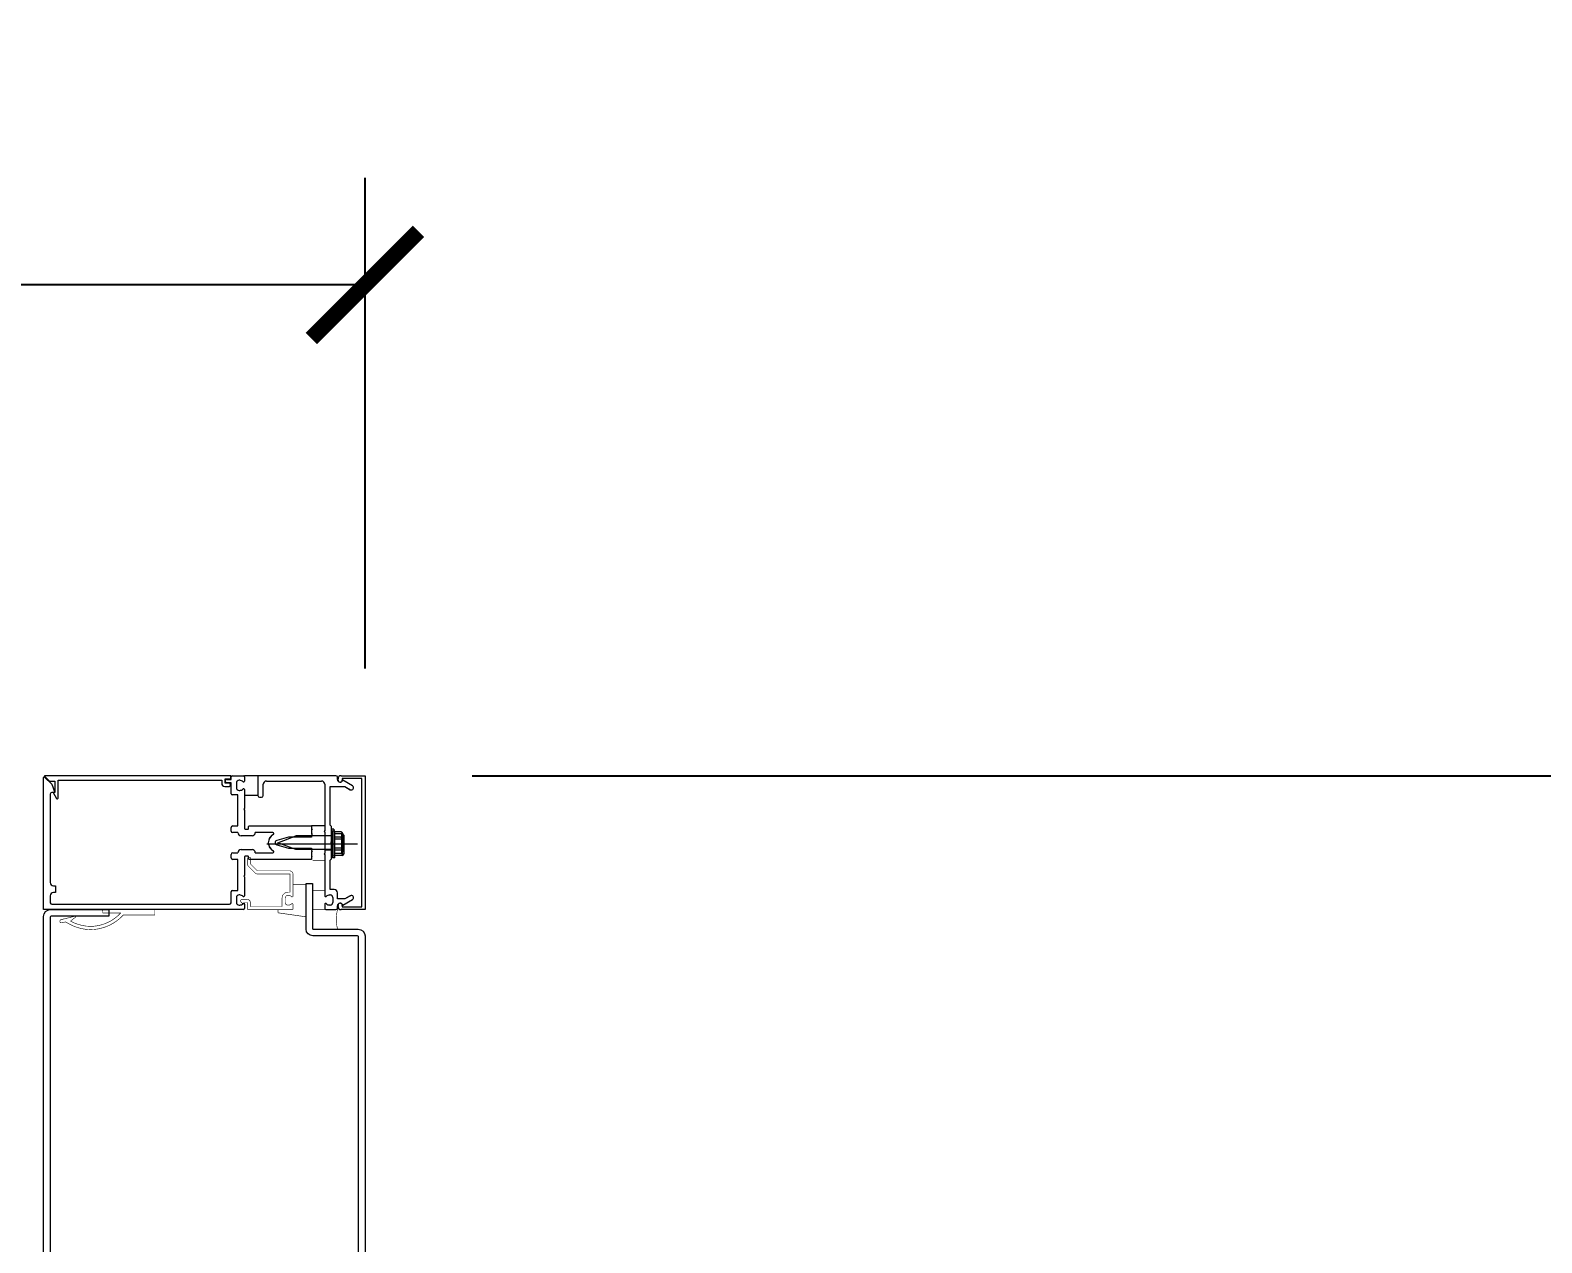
# Model space of a CAD drawing. Header units: inches. Extents: x 3850 to 5846, y -3 to 909.
# Drawn here: x 4794.07 to 4822.29, y 801.53 to 824.17 of the extents above; entities that cross this region are included whole.
import ezdxf

# ---------------------------------------------------------------- set-up
doc = ezdxf.new("R2010")
doc.units = ezdxf.units.IN
doc.header["$LTSCALE"] = 0.5
doc.header["$MEASUREMENT"] = 0
doc.layers.get('0').update_dxf_attribs({"lineweight": 18})
doc.layers.get('Defpoints').update_dxf_attribs({"color": 140, "lineweight": 18})
for name, color, linetype, lineweight in [('A-Anno-Dims', 211, 'Continuous', 18), ('A-Detl-Fine', 90, 'Continuous', 18), ('A-Detl-Thin', 150, 'Continuous', 18), ('A-Detl-Wide', 213, 'Continuous', 50)]:
    doc.layers.add(name, color=color, linetype=linetype, lineweight=lineweight)
doc.styles.add('Arch-Dim', font='romans.shx', dxfattribs={"width": 0.75})
doc.dimstyles.new('Aec-Arch-I-96', dxfattribs={"dimscale": 96, "dimtxt": 0.09375, "dimasz": 0.0625, "dimexe": 0.0625, "dimexo": 0.0625, "dimgap": 0.03125, "dimtad": 1, "dimdec": 4, "dimzin": 3, "dimdsep": 46, "dimlunit": 4, "dimtxsty": 'Arch-Dim', "dimblk": 'ARCHTICK', "dimcen": 0.09375, "dimazin": 2, "dimtfac": 0.75, "dimtdec": 4, "dimtix": 1, "dimtmove": 2, "dimatfit": 2, "dimfxl": 1, "dimtolj": 1, "dimtzin": 0, "dimarcsym": 0})

# ---------------------------------------------------------------- blocks, each defined once
blk = doc.blocks.new('_ArchTick')
at = {"color": 0, "linetype": 'ByBlock', "const_width": 0.15}
blk.add_lwpolyline([(-0.5, -0.5), (0.5, 0.5)], dxfattribs=at)
blk = doc.blocks.new('*D156')
at = {"layer": 'A-Anno-Dims', "color": 0, "lineweight": -2, "transparency": 16777216}
for p, q in [((4802.32, 810.25), (4850.32, 810.25)), ((4848.32, 729.004), (4848.32, 810.25)), ((4802.32, 729.004), (4850.32, 729.004))]:
    blk.add_line(p, q, dxfattribs=at)
at = {"layer": 'Defpoints', "color": 0, "transparency": 16777216}
for p in [(4800.32, 810.25), (4848.32, 810.25), (4800.32, 729.004)]:
    blk.add_point(p, dxfattribs=at)
at = {"layer": 'A-Anno-Dims', "color": 0, "lineweight": -2, "transparency": 16777216, "xscale": 2, "yscale": 2, "zscale": 2}
for p, rotation in [((4848.32, 810.25), 90), ((4848.32, 729.004), 270)]:
    blk.add_blockref('_ArchTick', p, dxfattribs=dict(at, rotation=rotation))
at = {"layer": 'A-Anno-Dims', "color": 0, "transparency": 16777216, "insert": (4844.695, 769.627), "char_height": 3, "attachment_point": 5, "rotation": 90, "style": 'Arch-Dim'}
blk.add_mtext('\\A1;6\'-9{\\H0.750000x;\\S1/4;}"', dxfattribs=at)
blk = doc.blocks.new('*D157')
at = {"layer": 'A-Anno-Dims', "color": 0, "lineweight": -2, "transparency": 16777216}
for p, q in [((4802.32, 810.25), (4862.321, 810.25)), ((4860.321, 57), (4860.321, 810.25)), ((4802.32, 57), (4862.321, 57))]:
    blk.add_line(p, q, dxfattribs=at)
at = {"layer": 'Defpoints', "color": 0, "transparency": 16777216}
for p in [(4800.32, 810.25), (4860.321, 810.25), (4800.32, 57)]:
    blk.add_point(p, dxfattribs=at)
at = {"layer": 'A-Anno-Dims', "color": 0, "lineweight": -2, "transparency": 16777216, "xscale": 2, "yscale": 2, "zscale": 2}
for p, rotation in [((4860.321, 810.25), 90), ((4860.321, 57), 270)]:
    blk.add_blockref('_ArchTick', p, dxfattribs=dict(at, rotation=rotation))
at = {"layer": 'A-Anno-Dims', "color": 0, "transparency": 16777216, "insert": (4856.696, 433.625), "char_height": 3, "attachment_point": 5, "rotation": 90, "style": 'Arch-Dim'}
blk.add_mtext('\\A1;62\'-9{\\H0.750000x;\\S1/4;}"', dxfattribs=at)
blk = doc.blocks.new('*D172')
at = {"layer": 'A-Detl-Wide', "color": 0, "lineweight": -2, "transparency": 16777216}
for p, q in [((4802.32, 810.25), (4838.32, 810.25)), ((4836.32, 810.25), (4836.32, 798.25)), ((4802.32, 798.25), (4838.32, 798.25))]:
    blk.add_line(p, q, dxfattribs=at)
at = {"layer": 'Defpoints', "color": 0, "transparency": 16777216}
for p in [(4800.32, 810.25), (4800.32, 798.25), (4836.32, 798.25)]:
    blk.add_point(p, dxfattribs=at)
at = {"layer": 'A-Detl-Wide', "color": 0, "lineweight": -2, "transparency": 16777216, "xscale": 2, "yscale": 2, "zscale": 2}
for p, rotation in [((4836.32, 810.25), 90), ((4836.32, 798.25), 270)]:
    blk.add_blockref('_ArchTick', p, dxfattribs=dict(at, rotation=rotation))
at = {"layer": 'A-Detl-Wide', "color": 0, "transparency": 16777216, "insert": (4833.534, 804.25), "char_height": 3, "attachment_point": 5, "rotation": 90, "style": 'Arch-Dim'}
blk.add_mtext('\\A1;1\'-0"', dxfattribs=at)
blk = doc.blocks.new('*D158')
at = {"layer": 'A-Detl-Wide', "color": 0, "lineweight": -2, "transparency": 16777216}
for p, q in [((4800.32, 812.25), (4800.32, 821.412)), ((4800.32, 819.412), (4760.32, 819.412))]:
    blk.add_line(p, q, dxfattribs=at)
at = {"layer": 'Defpoints', "color": 0, "transparency": 16777216}
for p in [(4760.32, 819.412), (4760.32, 819.412), (4800.32, 810.25)]:
    blk.add_point(p, dxfattribs=at)
at = {"layer": 'A-Detl-Wide', "color": 0, "lineweight": -2, "transparency": 16777216, "xscale": 2, "yscale": 2, "zscale": 2, "rotation": 180}
blk.add_blockref('_ArchTick', (4760.32, 819.412), dxfattribs=at)
at = {"layer": 'A-Detl-Wide', "color": 0, "lineweight": -2, "transparency": 16777216, "xscale": 2, "yscale": 2, "zscale": 2}
blk.add_blockref('_ArchTick', (4800.32, 819.412), dxfattribs=at)
at = {"layer": 'A-Detl-Wide', "color": 0, "transparency": 16777216, "insert": (4780.32, 822.198), "char_height": 3, "attachment_point": 5, "style": 'Arch-Dim'}
blk.add_mtext('\\A1;3\'-4"', dxfattribs=at)

msp = doc.modelspace()

# ---------------------------------------------------------------- linework, layer by layer
at = {"layer": 'A-Detl-Fine'}
for p, q in [((4798.31954, 810.24959), (4798.06954, 810.24959)), ((4798.06954, 809.88959), (4798.31954, 809.88959)), ((4798.69478, 808.99998), (4799.02978, 809.12536)), ((4798.69487, 808.99998), (4799.02987, 809.12536)), ((4799.69478, 809.12536), (4799.02978, 809.12536)), ((4799.69487, 809.12536), (4799.02987, 809.12536)), ((4799.56978, 809.31298), (4799.31978, 809.31298)), ((4799.56987, 809.31298), (4799.31987, 809.31298)), ((4799.69478, 809.24998), (4799.69478, 808.74998)), ((4799.73478, 809.24998), (4799.69478, 809.24998)), ((4799.69487, 809.24998), (4799.69487, 808.74998)), ((4799.73487, 809.24998), (4799.69487, 809.24998)), ((4799.75564, 809.2147), (4799.71564, 809.2147)), ((4799.71564, 808.7147), (4799.71564, 809.2147)), ((4799.75573, 809.2147), (4799.71573, 809.2147)), ((4799.71573, 808.7147), (4799.71573, 809.2147)), ((4799.73478, 809.24998), (4799.73478, 808.74998)), ((4799.87446, 809.20289), (4799.73478, 809.20289)), ((4799.87446, 809.10144), (4799.73478, 809.10144)), ((4799.73487, 809.24998), (4799.73487, 808.74998)), ((4799.87455, 809.20289), (4799.73487, 809.20289)), ((4799.87455, 809.10144), (4799.73487, 809.10144)), ((4799.75564, 808.7147), (4799.75564, 809.2147)), ((4799.89532, 809.16762), (4799.75564, 809.16762)), ((4799.89532, 809.06617), (4799.75564, 809.06617)), ((4799.75573, 808.7147), (4799.75573, 809.2147)), ((4799.89541, 809.16762), (4799.75573, 809.16762)), ((4799.89541, 809.06617), (4799.75573, 809.06617)), ((4799.87839, 809.18657), (4799.87839, 808.81338)), ((4799.89709, 809.18657), (4799.87839, 809.18657)), ((4799.87848, 809.18657), (4799.87848, 808.81338)), ((4799.89718, 809.18657), (4799.87848, 809.18657)), ((4799.89925, 808.77811), (4799.89925, 809.1513)), ((4799.91795, 809.1513), (4799.89925, 809.1513)), ((4799.89934, 808.77811), (4799.89934, 809.1513)), ((4799.91804, 809.1513), (4799.89934, 809.1513)), ((4799.90939, 809.15216), (4799.90939, 808.84779)), ((4799.90948, 809.15216), (4799.90948, 808.84779)), ((4799.93025, 808.81252), (4799.93025, 809.1169)), ((4799.93034, 808.81252), (4799.93034, 809.1169)), ((4800.18136, 808.97152), (4798.48755, 808.97152)), ((4800.18145, 808.97152), (4798.48764, 808.97152)), ((4799.02978, 808.87459), (4798.69478, 808.99998)), ((4799.02987, 808.87459), (4798.69487, 808.99998)), ((4799.69478, 808.87459), (4799.02978, 808.87459)), ((4799.69487, 808.87459), (4799.02987, 808.87459)), ((4799.87446, 808.89851), (4799.73478, 808.89851)), ((4799.87446, 808.79706), (4799.73478, 808.79706)), ((4799.87455, 808.89851), (4799.73487, 808.89851)), ((4799.87455, 808.79706), (4799.73487, 808.79706)), ((4799.89532, 808.86325), (4799.75564, 808.86325)), ((4799.89541, 808.86325), (4799.75573, 808.86325)), ((4799.89709, 808.81338), (4799.87839, 808.81338)), ((4799.89718, 808.81338), (4799.87848, 808.81338)), ((4799.91795, 808.77811), (4799.89925, 808.77811)), ((4799.91804, 808.77811), (4799.89934, 808.77811)), ((4799.73478, 808.74998), (4799.69478, 808.74998)), ((4799.73487, 808.74998), (4799.69487, 808.74998)), ((4799.75564, 808.7147), (4799.71564, 808.7147)), ((4799.75573, 808.7147), (4799.71573, 808.7147)), ((4799.89532, 808.76179), (4799.75564, 808.76179)), ((4799.89541, 808.76179), (4799.75573, 808.76179))]:
    msp.add_line(p, q, dxfattribs=at)
at = {"layer": 'A-Detl-Fine', "const_width": 0.01111}
for points in [[(4799.58685, 808.66565), (4799.34256, 808.66565)], [(4799.58694, 808.66565), (4799.34265, 808.66565)], [(4798.97633, 808.21867), (4799.22064, 808.21867)], [(4798.97642, 808.21867), (4799.22073, 808.21867)], [(4799.5871, 808.10216), (4799.34278, 808.10216)], [(4799.58719, 808.10216), (4799.34287, 808.10216)], [(4795.19658, 807.43797), (4795.26062, 807.4408), (4795.32393, 807.44914), (4795.38618, 807.4628), (4795.447, 807.48158), (4795.50603, 807.5053), (4795.56292, 807.53374), (4795.61731, 807.56672), (4795.66885, 807.60403), (4795.71717, 807.64549), (4795.76192, 807.69089)], [(4795.19658, 807.37739), (4795.2596, 807.37999), (4795.32225, 807.38765), (4795.38418, 807.4002), (4795.44502, 807.41743), (4795.50441, 807.43917), (4795.562, 807.46522), (4795.61741, 807.49541), (4795.67029, 807.52953), (4795.72027, 807.5674), (4795.76699, 807.60883), (4795.8101, 807.65363)], [(4795.41931, 807.6894), (4795.41931, 807.7197)], [(4795.76213, 807.6894), (4795.41931, 807.6894)], [(4795.44961, 807.74998), (4795.43435, 807.74584), (4795.42347, 807.73496), (4795.41933, 807.7197)], [(4795.44961, 807.74998), (4796.39654, 807.74998)], [(4796.39654, 807.65227), (4795.81019, 807.65227)], [(4796.39654, 807.74998), (4796.39654, 807.65227)], [(4798.69294, 807.74961), (4798.80593, 807.74961)], [(4798.69294, 807.69097), (4798.69294, 807.74961)], [(4799.22064, 807.61619), (4798.69294, 807.69097)], [(4798.69303, 807.74961), (4798.80602, 807.74961)], [(4798.69303, 807.69097), (4798.69303, 807.74961)], [(4799.22073, 807.61619), (4798.69303, 807.69097)], [(4799.34278, 807.75037), (4799.5871, 807.75037)], [(4799.34287, 807.75037), (4799.58719, 807.75037)], [(4799.80809, 807.75754), (4799.79437, 807.69639), (4799.78614, 807.63402), (4799.7834, 807.57105)], [(4799.80818, 807.75754), (4799.79446, 807.69639), (4799.78623, 807.63402), (4799.78349, 807.57105)], [(4794.6435, 807.56256), (4794.63208, 807.55638), (4794.6244, 807.54617), (4794.62159, 807.53344)], [(4794.62159, 807.53344), (4794.62574, 807.51817), (4794.63663, 807.50729), (4794.6519, 807.50314)], [(4794.64348, 807.56256), (4794.90846, 807.62835)], [(4794.6519, 807.50314), (4794.65397, 807.50322), (4794.65606, 807.50343), (4794.65805, 807.50374)], [(4794.73102, 807.52186), (4794.65809, 807.50378)], [(4794.73083, 807.52194), (4794.79051, 807.48561), (4794.85351, 807.45394), (4794.9192, 807.42728), (4794.98698, 807.40596), (4795.05621, 807.39031), (4795.12628, 807.38068), (4795.19658, 807.37739)], [(4794.82167, 807.53617), (4794.89066, 807.50196), (4794.96436, 807.47461), (4795.04105, 807.45454), (4795.11903, 807.44219), (4795.19658, 807.43797)], [(4794.9168, 807.61134), (4794.82261, 807.53608)], [(4794.91099, 807.62868), (4794.91014, 807.62864), (4794.90928, 807.62852), (4794.90846, 807.62835)], [(4794.92062, 807.61905), (4794.9193, 807.62391), (4794.91585, 807.62736), (4794.91099, 807.62868)], [(4794.91682, 807.61138), (4794.91886, 807.6135), (4794.92016, 807.61612), (4794.92062, 807.61905)], [(4799.7834, 807.57105), (4799.78614, 807.50809), (4799.79437, 807.44572), (4799.80809, 807.38457)], [(4799.78349, 807.57105), (4799.78623, 807.50809), (4799.79446, 807.44572), (4799.80818, 807.38457)]]:
    msp.add_lwpolyline(points, dxfattribs=at)
at = {"layer": 'A-Detl-Fine'}
for centre, radius, start, end in [((4799.85508, 809.15216), 0.05431, 290.9107, 69.0893), ((4799.74454, 808.99998), 0.16485, 322.0123, 37.9877), ((4799.85517, 809.15216), 0.05431, 290.9107, 69.0893), ((4799.74463, 808.99998), 0.16485, 322.0123, 37.9877), ((4799.87594, 809.1169), 0.05431, 290.9107, 69.0893), ((4799.7654, 808.9647), 0.16485, 322.0123, 37.9877), ((4799.87603, 809.1169), 0.05431, 290.9107, 69.0893), ((4799.76549, 808.9647), 0.16485, 322.0123, 37.9877), ((4799.85508, 808.84779), 0.05431, 290.9107, 69.0893), ((4799.85517, 808.84779), 0.05431, 290.9107, 69.0893), ((4799.87594, 808.81252), 0.05431, 290.9107, 69.0893), ((4799.87603, 808.81252), 0.05431, 290.9107, 69.0893)]:
    msp.add_arc(centre, radius, start, end, dxfattribs=at)
at = {"layer": 'A-Detl-Thin'}
for p, q in [((4794.31993, 807.74998), (4794.31993, 810.21891)), ((4794.337, 810.22598), (4794.47081, 810.09217)), ((4797.73878, 810.17998), (4797.81978, 810.17998)), ((4797.81978, 810.17998), (4797.81978, 810.22998)), ((4797.83978, 810.24998), (4798.04978, 810.24998)), ((4798.06978, 810.22998), (4798.06978, 810.14798)), ((4799.77578, 810.24998), (4798.31978, 810.24998)), ((4798.31978, 810.24998), (4798.31978, 809.87998)), ((4799.77587, 810.24998), (4798.31987, 810.24998)), ((4798.31987, 810.24998), (4798.31987, 809.87998)), ((4799.80578, 810.17998), (4799.80578, 810.21998)), ((4799.80587, 810.17998), (4799.80587, 810.21998)), ((4799.81578, 810.16998), (4799.81578, 810.18998)), ((4799.81587, 810.16998), (4799.81587, 810.18998)), ((4799.87578, 810.24998), (4800.31978, 810.24998)), ((4799.87587, 810.24998), (4800.31987, 810.24998)), ((4800.25978, 810.19998), (4799.89578, 810.19998)), ((4799.89578, 810.19998), (4799.89578, 810.16998)), ((4800.25987, 810.19998), (4799.89587, 810.19998)), ((4799.89587, 810.19998), (4799.89587, 810.16998)), ((4800.25978, 807.79998), (4800.25978, 810.19998)), ((4800.25987, 807.79998), (4800.25987, 810.19998)), ((4800.31978, 810.24998), (4800.31978, 807.74998)), ((4800.31987, 810.24998), (4800.31987, 807.74998)), ((4794.44493, 809.90798), (4794.44493, 808.25498)), ((4794.47081, 810.09217), (4794.52693, 809.93798)), ((4794.52693, 809.93798), (4794.47493, 809.93798)), ((4797.81978, 810.11998), (4797.73878, 810.11998)), ((4797.81978, 809.91498), (4797.81978, 810.11998)), ((4797.94478, 809.89498), (4797.83978, 809.89498)), ((4797.91978, 810.11398), (4797.91978, 810.02598)), ((4797.94478, 809.31298), (4797.94478, 809.89498)), ((4797.98029, 810.16398), (4797.96978, 810.16398)), ((4797.96978, 809.97598), (4797.98029, 809.97598)), ((4798.06978, 809.99198), (4798.06978, 809.63998)), ((4798.41978, 809.87998), (4798.41978, 810.08998)), ((4798.41987, 809.87998), (4798.41987, 810.08998)), ((4798.47978, 810.14998), (4799.50978, 810.14998)), ((4798.47987, 810.14998), (4799.50987, 810.14998)), ((4799.56978, 810.08998), (4799.56978, 809.22498)), ((4799.56987, 810.08998), (4799.56987, 809.22498)), ((4799.66978, 809.32498), (4799.66978, 810.04998)), ((4799.66978, 810.04998), (4799.94061, 810.04998)), ((4799.66987, 809.32498), (4799.66987, 810.04998)), ((4799.66987, 810.04998), (4799.9407, 810.04998)), ((4800.08578, 810.05854), (4799.90315, 810.16398)), ((4800.08587, 810.05854), (4799.90324, 810.16398)), ((4799.94061, 810.04998), (4800.04578, 809.98926)), ((4799.9407, 810.04998), (4800.04587, 809.98926)), ((4798.06978, 809.63998), (4798.05478, 809.62498)), ((4798.05478, 809.62498), (4798.06978, 809.60998)), ((4798.06978, 809.60998), (4798.06978, 809.26298)), ((4798.34978, 809.84998), (4798.38978, 809.84998)), ((4798.34987, 809.84998), (4798.38987, 809.84998)), ((4797.81978, 809.21798), (4797.81978, 809.28298)), ((4797.84978, 809.31298), (4797.94478, 809.31298)), ((4797.94478, 809.18798), (4797.84978, 809.18798)), ((4798.21078, 809.12798), (4798.00478, 809.12798)), ((4798.07978, 809.25298), (4798.13578, 809.25298)), ((4798.14578, 809.26298), (4798.14578, 809.30298)), ((4798.15578, 809.31298), (4799.31978, 809.31298)), ((4798.5984, 809.18798), (4798.27078, 809.18798)), ((4798.59849, 809.18798), (4798.27087, 809.18798)), ((4798.88978, 809.09998), (4798.67167, 809.04154)), ((4798.88987, 809.09998), (4798.67176, 809.04154)), ((4799.31978, 809.09998), (4798.88978, 809.09998)), ((4799.31987, 809.09998), (4798.88987, 809.09998)), ((4799.31978, 809.31298), (4799.31978, 809.27298)), ((4799.31978, 809.31298), (4799.31978, 809.25048)), ((4799.31978, 809.27298), (4799.33478, 809.25798)), ((4799.33478, 809.25798), (4799.31978, 809.24298)), ((4799.31978, 809.24298), (4799.31978, 809.16998)), ((4799.31978, 809.16998), (4799.33478, 809.15498)), ((4799.33478, 809.15498), (4799.31978, 809.13998)), ((4799.31978, 809.13998), (4799.31978, 809.09998)), ((4799.31987, 809.31298), (4799.31987, 809.27298)), ((4799.31987, 809.31298), (4799.31987, 809.25048)), ((4799.31987, 809.27298), (4799.33487, 809.25798)), ((4799.33487, 809.25798), (4799.31987, 809.24298)), ((4799.31987, 809.24298), (4799.31987, 809.16998)), ((4799.31987, 809.16998), (4799.33487, 809.15498)), ((4799.33487, 809.15498), (4799.31987, 809.13998)), ((4799.31987, 809.13998), (4799.31987, 809.09998)), ((4799.56978, 809.22498), (4799.55478, 809.20998)), ((4799.55478, 809.20998), (4799.56978, 809.19498)), ((4799.56987, 809.22498), (4799.55487, 809.20998)), ((4799.55487, 809.20998), (4799.56987, 809.19498)), ((4799.56978, 809.31298), (4799.56978, 809.25048)), ((4799.56978, 809.19498), (4799.56978, 808.80498)), ((4799.56978, 809.13298), (4799.69478, 809.13298)), ((4799.56987, 809.31298), (4799.56987, 809.25048)), ((4799.56987, 809.19498), (4799.56987, 808.80498)), ((4799.56987, 809.13298), (4799.69487, 809.13298)), ((4799.69478, 809.29998), (4799.66978, 809.32498)), ((4799.69487, 809.29998), (4799.66987, 809.32498)), ((4799.69478, 809.01498), (4799.69478, 809.29998)), ((4799.69487, 809.01498), (4799.69487, 809.29998)), ((4797.81978, 808.71698), (4797.81978, 808.78198)), ((4797.84978, 808.81198), (4797.94478, 808.81198)), ((4798.00478, 808.87198), (4798.21078, 808.87198)), ((4798.27078, 808.81198), (4798.5984, 808.81198)), ((4798.27087, 808.81198), (4798.59849, 808.81198)), ((4798.67167, 808.95842), (4798.88978, 808.89998)), ((4798.67176, 808.95842), (4798.88987, 808.89998)), ((4798.88978, 808.89998), (4799.31978, 808.89998)), ((4798.88987, 808.89998), (4799.31987, 808.89998)), ((4799.31978, 808.89998), (4799.31978, 808.85998)), ((4799.31978, 808.85998), (4799.33478, 808.84498)), ((4799.33478, 808.84498), (4799.31978, 808.82998)), ((4799.31978, 808.82998), (4799.31978, 808.75698)), ((4799.31987, 808.89998), (4799.31987, 808.85998)), ((4799.31987, 808.85998), (4799.33487, 808.84498)), ((4799.33487, 808.84498), (4799.31987, 808.82998)), ((4799.31987, 808.82998), (4799.31987, 808.75698)), ((4799.56978, 808.80498), (4799.55478, 808.78998)), ((4799.55478, 808.78998), (4799.56978, 808.77498)), ((4799.56987, 808.80498), (4799.55487, 808.78998)), ((4799.55487, 808.78998), (4799.56987, 808.77498)), ((4799.56978, 808.86698), (4799.69478, 808.86698)), ((4799.56978, 808.77498), (4799.56978, 808.00798)), ((4799.56987, 808.86698), (4799.69487, 808.86698)), ((4799.56987, 808.77498), (4799.56987, 808.00798)), ((4799.67978, 808.99998), (4799.69478, 809.01498)), ((4799.69478, 808.98498), (4799.67978, 808.99998)), ((4799.67987, 808.99998), (4799.69487, 809.01498)), ((4799.69487, 808.98498), (4799.67987, 808.99998)), ((4799.69478, 808.69998), (4799.69478, 808.98498)), ((4799.69487, 808.69998), (4799.69487, 808.98498)), ((4797.94478, 808.68698), (4797.84978, 808.68698)), ((4797.94478, 808.10498), (4797.94478, 808.68698)), ((4798.06978, 808.73698), (4798.06978, 808.38998)), ((4798.13578, 808.74698), (4798.07978, 808.74698)), ((4798.14578, 808.69698), (4798.14578, 808.73698)), ((4799.31978, 808.68698), (4798.15578, 808.68698)), ((4799.31978, 808.75698), (4799.33478, 808.74198)), ((4799.31978, 808.74948), (4799.31978, 808.68698)), ((4799.33478, 808.74198), (4799.31978, 808.72698)), ((4799.31978, 808.72698), (4799.31978, 808.68698)), ((4799.31987, 808.75698), (4799.33487, 808.74198)), ((4799.31987, 808.74948), (4799.31987, 808.68698)), ((4799.33487, 808.74198), (4799.31987, 808.72698)), ((4799.31987, 808.72698), (4799.31987, 808.68698)), ((4799.56978, 808.74948), (4799.56978, 808.68698)), ((4799.56987, 808.74948), (4799.56987, 808.68698)), ((4799.66978, 808.67498), (4799.69478, 808.69998)), ((4799.66978, 808.12398), (4799.66978, 808.67498)), ((4799.66987, 808.67498), (4799.69487, 808.69998)), ((4799.66987, 808.12398), (4799.66987, 808.67498)), ((4798.06978, 808.38998), (4798.05478, 808.37498)), ((4798.05478, 808.37498), (4798.06978, 808.35998)), ((4798.06978, 808.35998), (4798.06978, 808.00798)), ((4794.44493, 808.00998), (4794.44493, 807.87998)), ((4794.50493, 808.19498), (4794.53993, 808.19498)), ((4794.53993, 808.06998), (4794.50493, 808.06998)), ((4794.53993, 808.19498), (4794.53993, 808.06998)), ((4797.81978, 807.87998), (4797.81978, 808.08498)), ((4797.83978, 808.10498), (4797.94478, 808.10498)), ((4797.91978, 807.97398), (4797.91978, 807.88598)), ((4797.98029, 808.02398), (4797.96978, 808.02398)), ((4799.65927, 808.02398), (4799.66978, 808.02398)), ((4799.65936, 808.02398), (4799.66987, 808.02398)), ((4799.74578, 808.12398), (4799.66978, 808.12398)), ((4799.74587, 808.12398), (4799.66987, 808.12398)), ((4799.71978, 807.97398), (4799.71978, 807.88598)), ((4799.71987, 807.97398), (4799.71987, 807.88598)), ((4799.80578, 807.94998), (4799.80578, 808.06398)), ((4799.94061, 807.94998), (4799.80578, 807.94998)), ((4799.80587, 807.94998), (4799.80587, 808.06398)), ((4799.9407, 807.94998), (4799.80587, 807.94998)), ((4799.90315, 807.83598), (4800.08578, 807.94142)), ((4799.90324, 807.83598), (4800.08587, 807.94142)), ((4800.04578, 808.0107), (4799.94061, 807.94998)), ((4800.04587, 808.0107), (4799.9407, 807.94998)), ((4798.04978, 807.74998), (4794.31993, 807.74998)), ((4794.47493, 807.84998), (4797.78978, 807.84998)), ((4797.96978, 807.83598), (4797.98029, 807.83598)), ((4798.06978, 807.85198), (4798.06978, 807.76998)), ((4799.56978, 807.85198), (4799.56978, 807.76998)), ((4799.56987, 807.85198), (4799.56987, 807.76998)), ((4799.58978, 807.74998), (4799.77578, 807.74998)), ((4799.58987, 807.74998), (4799.77587, 807.74998)), ((4799.66978, 807.83598), (4799.65927, 807.83598)), ((4799.66987, 807.83598), (4799.65936, 807.83598)), ((4799.80578, 807.77998), (4799.80578, 807.81998)), ((4799.80587, 807.77998), (4799.80587, 807.81998)), ((4799.81578, 807.80998), (4799.81578, 807.82998)), ((4799.81587, 807.80998), (4799.81587, 807.82998)), ((4800.31978, 807.74998), (4799.87578, 807.74998)), ((4800.31987, 807.74998), (4799.87587, 807.74998)), ((4799.89578, 807.82998), (4799.89578, 807.79998)), ((4799.89578, 807.79998), (4800.25978, 807.79998)), ((4799.89587, 807.82998), (4799.89587, 807.79998)), ((4799.89587, 807.79998), (4800.25987, 807.79998))]:
    msp.add_line(p, q, dxfattribs=at)
for points in [[(4797.79378, 810.18998, 0.41421356), (4797.81378, 810.20998), (4797.81378, 810.24998), (4794.33893, 810.24998, 0.66817864), (4794.3354, 810.24144), (4794.42686, 810.14998), (4794.52693, 810.14998), (4794.52693, 809.93798), (4794.49493, 809.93798), (4794.56106, 809.82345, 0.76732699), (4794.58893, 809.83092), (4794.58893, 810.16998), (4797.64378, 810.16998), (4797.64378, 810.10998, 0.41421356), (4797.70378, 810.04998), (4797.78378, 810.04998, 1), (4797.78378, 810.10998), (4797.70878, 810.10998), (4797.70878, 810.18998)], [(4800.31976, 807.25853), (4800.31976, 801.18449, -0.41421356), (4800.19476, 801.05949), (4799.35818, 801.05949, 0.41421356), (4799.34256, 801.04387), (4799.34256, 800.20443), (4799.2204, 800.20443), (4799.2204, 801.05665, -0.41421356), (4799.3454, 801.18165), (4800.18198, 801.18165, 0.41421356), (4800.1976, 801.19728), (4800.1976, 807.24574, 0.41421356), (4800.18198, 807.26137), (4799.3454, 807.26137, -0.41421356), (4799.2204, 807.38637), (4799.2204, 808.23859), (4799.34256, 808.23859), (4799.34256, 807.39915, 0.41421356), (4799.35818, 807.38353), (4800.19476, 807.38353, -0.41421356)], [(4794.44493, 800.69304, -0.41421356), (4794.31993, 800.81804), (4794.31993, 807.62498, -0.41421356), (4794.44493, 807.74998), (4795.53584, 807.74998), (4795.53584, 807.62782), (4794.45772, 807.62782, 0.41421356), (4794.44209, 807.6122), (4794.44209, 800.83082, 0.41421356), (4794.45772, 800.8152), (4795.53584, 800.8152), (4795.53584, 800.69304)]]:
    msp.add_lwpolyline(points, format="xyb", close=True, dxfattribs=at)
at = {"layer": 'A-Detl-Thin', "const_width": 0.01111}
msp.add_lwpolyline([(4798.12104, 807.88387), (4798.07216, 807.88387), (4798.07216, 807.86432), (4798.07215, 807.86432), (4798.06799, 807.85406), (4798.05845, 807.84969), (4798.04796, 807.85324), (4798.04794, 807.85323), (4798.00416, 807.89097), (4798.00418, 807.89099), (4797.99397, 807.91222), (4798.00171, 807.93305), (4798.02331, 807.94246), (4798.02331, 807.9425), (4798.12104, 807.9425), (4798.12106, 807.94246), (4798.15064, 807.93444), (4798.17165, 807.91342), (4798.17964, 807.88385), (4798.17966, 807.88387), (4798.17966, 807.80862), (4798.77088, 807.80862), (4798.77088, 807.96887), (4798.7709, 807.96887), (4798.78559, 808.02311), (4798.82414, 808.06166), (4798.87838, 808.07635), (4798.87838, 808.07637), (4798.91747, 808.07637), (4798.91747, 808.41645), (4798.30964, 808.41645), (4798.30964, 808.41647), (4798.29443, 808.41849), (4798.28037, 808.42431), (4798.26819, 808.43364), (4798.26817, 808.43362), (4798.14603, 808.55578), (4798.1367, 808.56797), (4798.13088, 808.58202), (4798.12888, 808.59722), (4798.12884, 808.59722), (4798.12884, 808.70472), (4798.12886, 808.70472), (4798.13153, 808.71457), (4798.13854, 808.72156), (4798.14838, 808.72423), (4798.14838, 808.72426), (4798.16793, 808.72426), (4798.16793, 808.72423), (4798.17778, 808.72156), (4798.18478, 808.71457), (4798.18744, 808.70472), (4798.18748, 808.70472), (4798.18748, 808.59722), (4798.30964, 808.47509), (4798.91747, 808.47509), (4798.91749, 808.47505), (4798.94706, 808.46703), (4798.96807, 808.446), (4798.97606, 808.41643), (4798.9761, 808.41645), (4798.9761, 808.00211), (4798.97606, 808.00211), (4798.97163, 807.99158), (4798.96164, 807.98746), (4798.95106, 807.99181), (4798.95106, 807.99173), (4798.93276, 808.00587), (4798.91159, 808.01468), (4798.88866, 808.01771), (4798.88864, 808.01775), (4798.87838, 808.01775), (4798.87838, 808.01773), (4798.85372, 808.01107), (4798.83619, 807.99353), (4798.82954, 807.96887), (4798.82952, 807.96887), (4798.82952, 807.88289), (4798.82954, 807.88289), (4798.83619, 807.85824), (4798.85372, 807.8407), (4798.87838, 807.83404), (4798.87838, 807.83402), (4798.88864, 807.83402), (4798.88864, 807.83404), (4798.91154, 807.83705), (4798.9327, 807.84585), (4798.951, 807.85996), (4798.95106, 807.85996), (4798.96164, 807.86431), (4798.97163, 807.86019), (4798.97606, 807.84965), (4798.9761, 807.84965), (4798.9761, 807.76953), (4798.97606, 807.76953), (4798.9734, 807.75968), (4798.9664, 807.75268), (4798.95656, 807.75002), (4798.95656, 807.74998), (4798.14056, 807.74998), (4798.14056, 807.75), (4798.13072, 807.75267), (4798.12372, 807.75968), (4798.12106, 807.76953), (4798.12104, 807.76953)], close=True, dxfattribs=at)
at = {"layer": 'A-Detl-Thin'}
for centre, radius, start, end in [((4794.32993, 810.21891), 0.01, 45, 180), ((4797.73878, 810.14998), 0.03, 90, 270), ((4797.83978, 810.22998), 0.02, 90, 180), ((4798.04978, 810.22998), 0.02, 0, 90), ((4799.77578, 810.21998), 0.03, 0, 90), ((4799.77587, 810.21998), 0.03, 0, 90), ((4799.85578, 810.17998), 0.05, 180, 341.337075), ((4799.85587, 810.17998), 0.05, 180, 341.337075), ((4799.87578, 810.18998), 0.06, 90, 180), ((4799.87587, 810.18998), 0.06, 90, 180), ((4794.47493, 809.90798), 0.03, 90, 180), ((4797.83978, 809.91498), 0.02, 180, 270), ((4797.96978, 810.11398), 0.05, 90, 180), ((4797.96978, 810.02598), 0.05, 180, 270), ((4797.98029, 810.07398), 0.09, 44.810312, 90), ((4797.98029, 810.06598), 0.09, 270, 315.189688), ((4798.05478, 810.14798), 0.015, 224.810312, 0), ((4798.05478, 809.99198), 0.015, 0, 135.189688), ((4798.47978, 810.08998), 0.06, 90, 180), ((4798.47987, 810.08998), 0.06, 90, 180), ((4799.50978, 810.08998), 0.06, 0, 90), ((4799.50987, 810.08998), 0.06, 0, 90), ((4799.85578, 810.16998), 0.04, 180, 0), ((4799.85587, 810.16998), 0.04, 180, 0), ((4800.06578, 810.0239), 0.04, 240, 60), ((4800.06587, 810.0239), 0.04, 240, 60), ((4798.34978, 809.87998), 0.03, 180, 270), ((4798.34987, 809.87998), 0.03, 180, 270), ((4798.38978, 809.87998), 0.03, 270, 0), ((4798.38987, 809.87998), 0.03, 270, 0), ((4797.84978, 809.28298), 0.03, 90, 180), ((4797.84978, 809.21798), 0.03, 180, 270), ((4798.00478, 809.18798), 0.06, 180, 270), ((4798.07978, 809.26298), 0.01, 180, 270), ((4798.13578, 809.26298), 0.01, 270, 0), ((4798.15578, 809.30298), 0.01, 90, 180), ((4798.21078, 809.18798), 0.06, 270, 0), ((4798.68278, 808.99998), 0.168, 116.668661, 243.331339), ((4798.68287, 808.99998), 0.168, 116.668661, 243.331339), ((4798.5984, 809.16798), 0.02, 296.668661, 90), ((4798.59849, 809.16798), 0.02, 296.668661, 90), ((4797.84978, 808.78198), 0.03, 90, 180), ((4798.00478, 808.81198), 0.06, 90, 180), ((4798.21078, 808.81198), 0.06, 0, 90), ((4798.5984, 808.83198), 0.02, 270, 63.331339), ((4798.59849, 808.83198), 0.02, 270, 63.331339), ((4798.6828, 808.99998), 0.04302, 105, 255), ((4798.6829, 808.99998), 0.04302, 105, 255), ((4797.84978, 808.71698), 0.03, 180, 270), ((4798.07978, 808.73698), 0.01, 90, 180), ((4798.13578, 808.73698), 0.01, 360, 90), ((4798.15578, 808.69698), 0.01, 180, 270), ((4794.50493, 808.25498), 0.06, 180, 270), ((4794.50493, 808.00998), 0.06, 90, 180), ((4797.83978, 808.08498), 0.02, 90, 180), ((4797.96978, 807.97398), 0.05, 90, 180), ((4797.98029, 807.93398), 0.09, 44.810312, 90), ((4798.05478, 808.00798), 0.015, 224.810312, 0), ((4799.58478, 808.00798), 0.015, 180, 315.189688), ((4799.58487, 808.00798), 0.015, 180, 315.189688), ((4799.65927, 807.93398), 0.09, 90, 135.189688), ((4799.65936, 807.93398), 0.09, 90, 135.189688), ((4799.66978, 807.97398), 0.05, 0, 90), ((4799.66987, 807.97398), 0.05, 0, 90), ((4799.74578, 808.06398), 0.06, 0, 90), ((4799.74587, 808.06398), 0.06, 0, 90), ((4800.06578, 807.97606), 0.04, 300, 120), ((4800.06587, 807.97606), 0.04, 300, 120), ((4794.47493, 807.87998), 0.03, 180, 270), ((4797.78978, 807.87998), 0.03, 270, 0), ((4797.96978, 807.88598), 0.05, 180, 270), ((4797.98029, 807.92598), 0.09, 270, 315.189688), ((4798.05478, 807.85198), 0.015, 0, 135.189688), ((4798.04978, 807.76998), 0.02, 270, 0), ((4799.58478, 807.85198), 0.015, 44.810312, 180), ((4799.58978, 807.76998), 0.02, 180, 270), ((4799.58487, 807.85198), 0.015, 44.810312, 180), ((4799.58987, 807.76998), 0.02, 180, 270), ((4799.65927, 807.92598), 0.09, 224.810312, 270), ((4799.65936, 807.92598), 0.09, 224.810312, 270), ((4799.66978, 807.88598), 0.05, 270, 0), ((4799.66987, 807.88598), 0.05, 270, 0), ((4799.77578, 807.77998), 0.03, 270, 0), ((4799.77587, 807.77998), 0.03, 270, 0), ((4799.85578, 807.81998), 0.05, 18.662925, 180), ((4799.85587, 807.81998), 0.05, 18.662925, 180), ((4799.85578, 807.82998), 0.04, 0, 180), ((4799.87578, 807.80998), 0.06, 180, 270), ((4799.85587, 807.82998), 0.04, 0, 180), ((4799.87587, 807.80998), 0.06, 180, 270)]:
    msp.add_arc(centre, radius, start, end, dxfattribs=at)

# ---------------------------------------------------------------- dimensions: what is measured, and where the dimension line sits
at = {"layer": 'A-Anno-Dims'}
for base, p1, picture, middle in [((4848.32036, 810.24998), (4800.32002, 729.00438), '*D156', (4844.69536, 769.62718)), ((4860.32058, 810.24998), (4800.32002, 57.00008), '*D157', (4856.69558, 433.62503))]:
    dim = msp.add_linear_dim(base=base, p1=p1, p2=(4800.32002, 810.24998), angle=90, dimstyle='Aec-Arch-I-96', override={"dimscale": 32}, dxfattribs=at)
    dim.commit()
    dim.dimension.update_dxf_attribs({"geometry": picture, "text_midpoint": middle})
at = {"layer": 'A-Detl-Wide'}
dim = msp.add_linear_dim(base=(4760.31983, 819.41196), p1=(4800.31991, 810.24998), p2=(4760.31983, 819.41196), dimstyle='Aec-Arch-I-96', override={"dimscale": 32}, dxfattribs=at)
dim.commit()
dim.dimension.update_dxf_attribs({"geometry": '*D158', "text_midpoint": (4780.31987, 822.19768)})
dim = msp.add_linear_dim(base=(4836.32013, 798.24998), p1=(4800.31991, 810.24998), p2=(4800.31991, 798.24998), angle=90, dimstyle='Aec-Arch-I-96', override={"dimscale": 32}, dxfattribs=at)
dim.commit()
dim.dimension.update_dxf_attribs({"geometry": '*D172', "text_midpoint": (4833.53442, 804.24998)})

doc.saveas('drawing.dxf')
